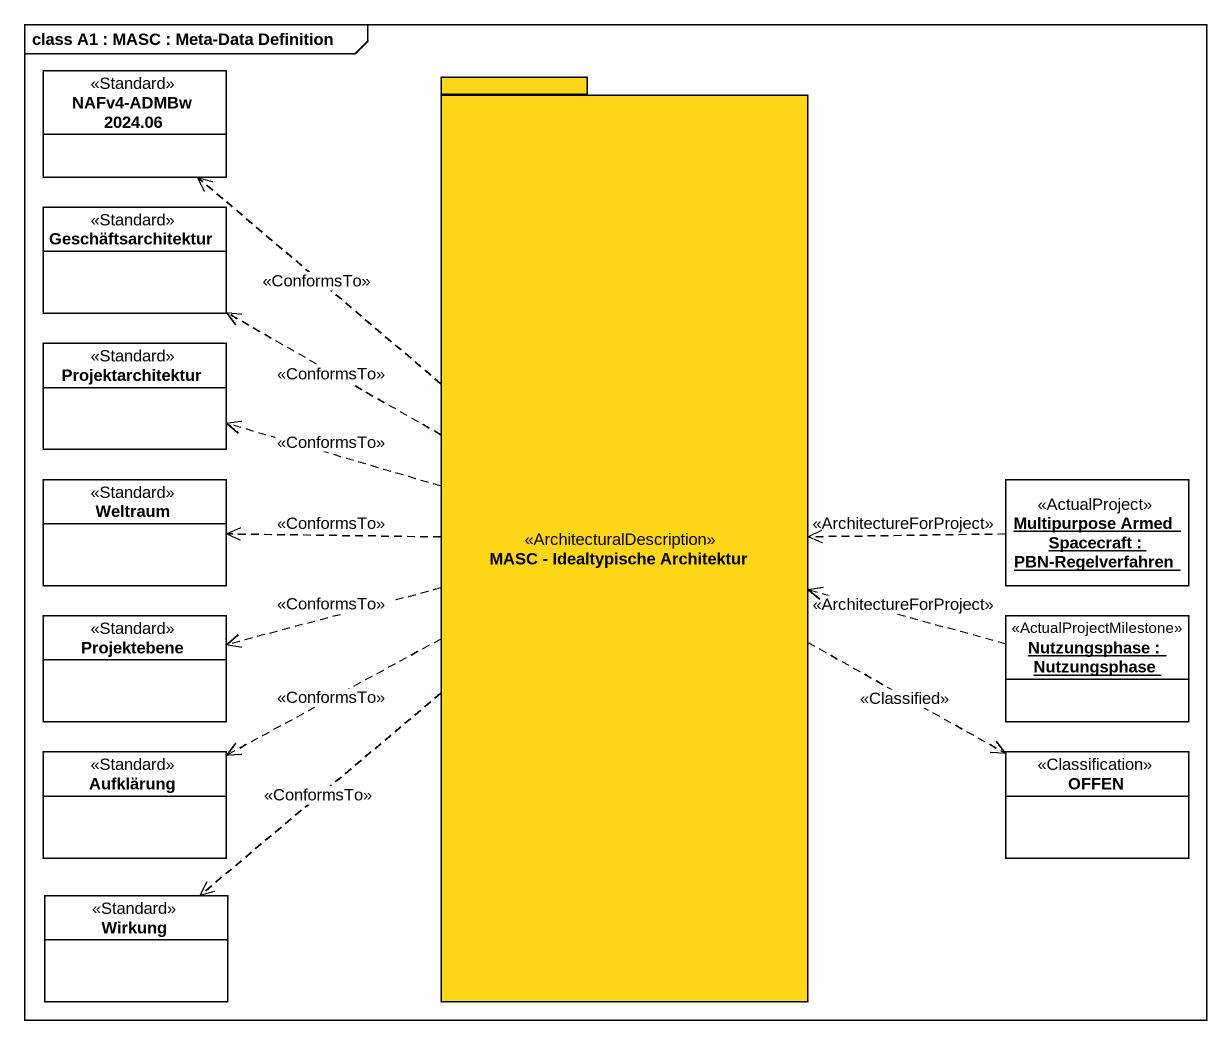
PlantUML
@startuml
mainframe class A1 : MASC : Meta-Data Definition
hide circle
hide empty members
class "NAFv4-ADMBw 2024.06" as NAFv4_ADMBw_2024_06 <<Standard>>
package "MASC - Idealtypische Architektur" as MASC_Idealtypische <<ArchitecturalDescription>> #FFD618 {
}
class Geschäftsarchitektur <<Standard>>
class Projektarchitektur <<Standard>>
class Weltraum <<Standard>>
object "Multipurpose Armed Spacecraft : PBN-Regelverfahren" as Multipurpose_Armed <<ActualProject>>
class Projektebene <<Standard>>
object "Nutzungsphase : Nutzungsphase" as Nutzungsphase <<ActualProjectMilestone>>
class Aufklärung <<Standard>>
class OFFEN <<Classification>>
class Wirkung <<Standard>>
MASC_Idealtypische .up.> NAFv4_ADMBw_2024_06 : <<ConformsTo>>
MASC_Idealtypische .left.> Geschäftsarchitektur : <<ConformsTo>>
MASC_Idealtypische .left.> Projektarchitektur : <<ConformsTo>>
MASC_Idealtypische .left.> Weltraum : <<ConformsTo>>
MASC_Idealtypische .left.> Projektebene : <<ConformsTo>>
MASC_Idealtypische .left.> Aufklärung : <<ConformsTo>>
MASC_Idealtypische .right.> OFFEN : <<Classified>>
MASC_Idealtypische ..> Wirkung : <<ConformsTo>>
Multipurpose_Armed .left.> MASC_Idealtypische : <<ArchitectureForProject>>
Nutzungsphase .left.> MASC_Idealtypische : <<ArchitectureForProject>>
@enduml
